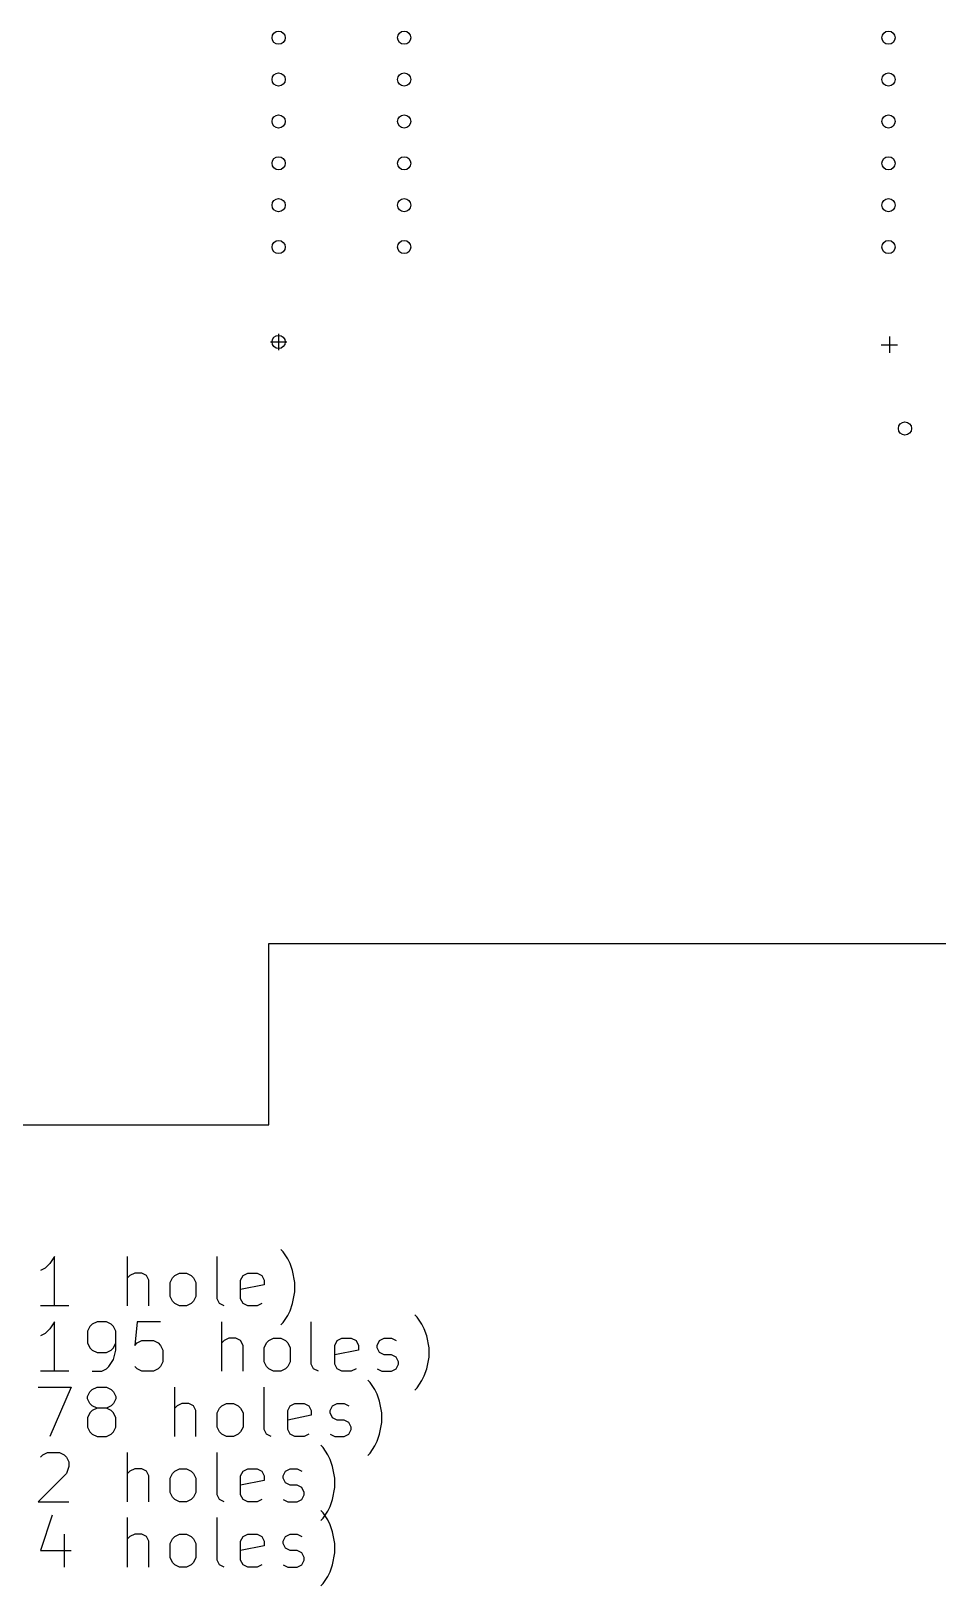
# Model space of a CAD drawing. Extents: x 2.02 to 10.81, y -9.76 to -2.36.
# Drawn here: x 4.235 to 6.401, y -9.764 to -6.05 of the extents above; entities that cross this region are included whole.
import ezdxf

# ---------------------------------------------------------------- set-up
doc = ezdxf.new("R2010")
doc.units = 0
doc.header["$MEASUREMENT"] = 0
doc.layers.add('BLACK', color=7, linetype='CONTINUOUS')

msp = doc.modelspace()

# ---------------------------------------------------------------- linework, layer by layer
at = {"layer": 'BLACK', "linetype": 'CONTINUOUS'}
for p, q in [((4.80669, -6.79252), (4.84606, -6.79252)), ((4.82638, -6.77283), (4.82638, -6.8122)), ((6.28524, -6.7794), (6.28524, -6.81877)), ((6.26555, -6.79909), (6.30492, -6.79909)), ((4.80276, -8.22953), (8.14921, -8.22953)), ((4.80276, -8.6626), (4.80276, -8.22953)), ((2.14921, -8.6626), (4.80276, -8.6626)), ((4.29137, -8.97686), (4.28012, -8.99373)), ((4.29137, -9.09497), (4.29137, -8.97686)), ((4.46572, -9.09497), (4.46572, -8.97686)), ((4.67944, -9.07809), (4.67944, -8.97686)), ((4.83692, -8.96561), (4.8313, -8.95998)), ((4.84817, -8.98248), (4.83692, -8.96561)), ((4.8538, -8.99373), (4.84817, -8.98248)), ((4.26887, -9.00498), (4.25762, -9.0106)), ((4.28012, -8.99373), (4.26887, -9.00498)), ((4.47134, -9.02185), (4.46572, -9.02747)), ((4.48259, -9.01623), (4.47134, -9.02185)), ((4.49947, -9.01623), (4.48259, -9.01623)), ((4.51071, -9.02185), (4.49947, -9.01623)), ((4.51634, -9.0331), (4.51071, -9.02185)), ((4.57258, -9.02747), (4.57821, -9.02185)), ((4.57821, -9.02185), (4.58945, -9.01623)), ((4.58945, -9.01623), (4.60633, -9.01623)), ((4.60633, -9.01623), (4.61758, -9.02185)), ((4.61758, -9.02185), (4.6232, -9.02747)), ((4.73569, -9.0331), (4.74131, -9.02185)), ((4.74131, -9.02185), (4.75256, -9.01623)), ((4.75256, -9.01623), (4.77506, -9.01623)), ((4.77506, -9.01623), (4.7863, -9.02185)), ((4.7863, -9.02185), (4.79193, -9.0331)), ((4.85942, -9.0106), (4.8538, -8.99373)), ((4.86504, -9.03872), (4.85942, -9.0106)), ((4.51634, -9.09497), (4.51634, -9.0331)), ((4.56696, -9.03872), (4.57258, -9.02747)), ((4.56696, -9.07247), (4.56696, -9.03872)), ((4.6232, -9.02747), (4.62882, -9.03872)), ((4.62882, -9.03872), (4.62882, -9.07247)), ((4.73569, -9.07809), (4.73569, -9.0331)), ((4.79193, -9.04435), (4.73569, -9.0556)), ((4.79193, -9.0331), (4.79193, -9.04435)), ((4.86504, -9.06122), (4.86504, -9.03872)), ((4.32511, -9.09497), (4.25762, -9.09497)), ((4.57258, -9.08372), (4.56696, -9.07247)), ((4.57821, -9.08934), (4.57258, -9.08372)), ((4.58945, -9.09497), (4.57821, -9.08934)), ((4.60633, -9.09497), (4.58945, -9.09497)), ((4.61758, -9.08934), (4.60633, -9.09497)), ((4.6232, -9.08372), (4.61758, -9.08934)), ((4.62882, -9.07247), (4.6232, -9.08372)), ((4.68507, -9.08934), (4.67944, -9.07809)), ((4.69632, -9.09497), (4.68507, -9.08934)), ((4.74131, -9.08934), (4.73569, -9.07809)), ((4.75256, -9.09497), (4.74131, -9.08934)), ((4.77506, -9.09497), (4.75256, -9.09497)), ((4.7863, -9.08934), (4.77506, -9.09497)), ((4.8538, -9.10621), (4.85942, -9.08934)), ((4.85942, -9.08934), (4.86504, -9.06122)), ((4.29137, -9.13276), (4.28012, -9.14963)), ((4.29137, -9.25087), (4.29137, -9.13276)), ((4.3926, -9.13276), (4.38136, -9.13839)), ((4.4151, -9.13276), (4.3926, -9.13276)), ((4.42635, -9.13839), (4.4151, -9.13276)), ((4.48822, -9.13276), (4.48259, -9.189)), ((4.54446, -9.13276), (4.48822, -9.13276)), ((4.69069, -9.25087), (4.69069, -9.13276)), ((4.8313, -9.13996), (4.83692, -9.13434)), ((4.83692, -9.13434), (4.84817, -9.11746)), ((4.84817, -9.11746), (4.8538, -9.10621)), ((4.90442, -9.234), (4.90442, -9.13276)), ((5.15751, -9.12151), (5.15188, -9.11589)), ((5.16876, -9.13839), (5.15751, -9.12151)), ((4.26887, -9.16088), (4.25762, -9.16651)), ((4.28012, -9.14963), (4.26887, -9.16088)), ((4.37573, -9.14401), (4.37011, -9.15526)), ((4.37011, -9.15526), (4.37011, -9.18338)), ((4.38136, -9.13839), (4.37573, -9.14401)), ((4.43197, -9.14401), (4.42635, -9.13839)), ((4.4376, -9.15526), (4.43197, -9.14401)), ((4.4376, -9.20025), (4.4376, -9.15526)), ((4.70756, -9.17213), (4.69632, -9.17776)), ((4.72444, -9.17213), (4.70756, -9.17213)), ((4.73569, -9.17776), (4.72444, -9.17213)), ((4.80318, -9.17776), (4.81443, -9.17213)), ((4.81443, -9.17213), (4.8313, -9.17213)), ((4.8313, -9.17213), (4.84255, -9.17776)), ((4.96628, -9.17776), (4.97753, -9.17213)), ((4.97753, -9.17213), (5.00003, -9.17213)), ((5.00003, -9.17213), (5.01128, -9.17776)), ((5.06752, -9.17776), (5.07877, -9.17213)), ((5.07877, -9.17213), (5.09564, -9.17213)), ((5.09564, -9.17213), (5.10689, -9.17776)), ((5.17438, -9.14963), (5.16876, -9.13839)), ((5.18001, -9.16651), (5.17438, -9.14963)), ((5.18563, -9.19463), (5.18001, -9.16651)), ((4.37011, -9.18338), (4.37573, -9.19463)), ((4.37573, -9.19463), (4.38136, -9.20025)), ((4.38136, -9.20025), (4.3926, -9.20588)), ((4.3926, -9.20588), (4.4151, -9.20588)), ((4.4151, -9.20588), (4.42635, -9.20025)), ((4.42635, -9.20025), (4.43197, -9.19463)), ((4.43197, -9.19463), (4.4376, -9.18338)), ((4.43197, -9.22275), (4.4376, -9.20025)), ((4.48259, -9.189), (4.48822, -9.18338)), ((4.48822, -9.18338), (4.49947, -9.17776)), ((4.49947, -9.17776), (4.52759, -9.17776)), ((4.52759, -9.17776), (4.53884, -9.18338)), ((4.53884, -9.18338), (4.54446, -9.189)), ((4.54446, -9.189), (4.55008, -9.20025)), ((4.55008, -9.20025), (4.55008, -9.22837)), ((4.69632, -9.17776), (4.69069, -9.18338)), ((4.74131, -9.189), (4.73569, -9.17776)), ((4.74131, -9.25087), (4.74131, -9.189)), ((4.79193, -9.19463), (4.79755, -9.18338)), ((4.79193, -9.22837), (4.79193, -9.19463)), ((4.79755, -9.18338), (4.80318, -9.17776)), ((4.84255, -9.17776), (4.84817, -9.18338)), ((4.84817, -9.18338), (4.8538, -9.19463)), ((4.8538, -9.19463), (4.8538, -9.22837)), ((4.96066, -9.189), (4.96628, -9.17776)), ((4.96066, -9.234), (4.96066, -9.189)), ((5.0169, -9.20025), (4.96066, -9.2115)), ((5.01128, -9.17776), (5.0169, -9.189)), ((5.0169, -9.189), (5.0169, -9.20025)), ((5.0619, -9.189), (5.06752, -9.17776)), ((5.0619, -9.19463), (5.0619, -9.189)), ((5.06752, -9.20588), (5.0619, -9.19463)), ((5.07877, -9.2115), (5.06752, -9.20588)), ((5.18563, -9.21713), (5.18563, -9.19463)), ((4.40385, -9.25087), (4.4151, -9.24525)), ((4.4151, -9.24525), (4.42073, -9.23962)), ((4.42073, -9.23962), (4.43197, -9.22275)), ((4.48822, -9.24525), (4.48259, -9.23962)), ((4.49947, -9.25087), (4.48822, -9.24525)), ((4.53884, -9.24525), (4.52759, -9.25087)), ((4.54446, -9.23962), (4.53884, -9.24525)), ((4.55008, -9.22837), (4.54446, -9.23962)), ((4.79755, -9.23962), (4.79193, -9.22837)), ((4.80318, -9.24525), (4.79755, -9.23962)), ((4.81443, -9.25087), (4.80318, -9.24525)), ((4.84255, -9.24525), (4.8313, -9.25087)), ((4.84817, -9.23962), (4.84255, -9.24525)), ((4.8538, -9.22837), (4.84817, -9.23962)), ((4.91004, -9.24525), (4.90442, -9.234)), ((4.92129, -9.25087), (4.91004, -9.24525)), ((4.96628, -9.24525), (4.96066, -9.234)), ((4.97753, -9.25087), (4.96628, -9.24525)), ((5.01128, -9.24525), (5.00003, -9.25087)), ((5.0619, -9.24525), (5.07314, -9.25087)), ((5.09564, -9.2115), (5.07877, -9.2115)), ((5.10689, -9.21713), (5.09564, -9.2115)), ((5.09564, -9.25087), (5.10689, -9.24525)), ((5.11251, -9.22837), (5.10689, -9.21713)), ((5.10689, -9.24525), (5.11251, -9.234)), ((5.11251, -9.234), (5.11251, -9.22837)), ((5.17438, -9.26212), (5.18001, -9.24525)), ((5.18001, -9.24525), (5.18563, -9.21713)), ((4.32511, -9.25087), (4.25762, -9.25087)), ((4.38136, -9.25087), (4.40385, -9.25087)), ((4.52759, -9.25087), (4.49947, -9.25087)), ((4.8313, -9.25087), (4.81443, -9.25087)), ((5.00003, -9.25087), (4.97753, -9.25087)), ((5.04502, -9.27742), (5.0394, -9.27179)), ((5.05627, -9.29429), (5.04502, -9.27742)), ((5.07314, -9.25087), (5.09564, -9.25087)), ((5.15751, -9.29024), (5.16876, -9.27337)), ((5.16876, -9.27337), (5.17438, -9.26212)), ((4.252, -9.28867), (4.33074, -9.28867)), ((4.33074, -9.28867), (4.28012, -9.40678)), ((4.37011, -9.31116), (4.37573, -9.29992)), ((4.37011, -9.31679), (4.37011, -9.31116)), ((4.37573, -9.32804), (4.37011, -9.31679)), ((4.37573, -9.29992), (4.38136, -9.29429)), ((4.38136, -9.29429), (4.3926, -9.28867)), ((4.3926, -9.28867), (4.4151, -9.28867)), ((4.4151, -9.28867), (4.42635, -9.29429)), ((4.42635, -9.29429), (4.43197, -9.29992)), ((4.43197, -9.29992), (4.4376, -9.31116)), ((4.4376, -9.31679), (4.43197, -9.32804)), ((4.4376, -9.31116), (4.4376, -9.31679)), ((4.57821, -9.40678), (4.57821, -9.28867)), ((4.79193, -9.3899), (4.79193, -9.28867)), ((5.0619, -9.30554), (5.05627, -9.29429)), ((5.06752, -9.32241), (5.0619, -9.30554)), ((5.15188, -9.29587), (5.15751, -9.29024)), ((4.37573, -9.35053), (4.37011, -9.36178)), ((4.38136, -9.33366), (4.37573, -9.32804)), ((4.38136, -9.34491), (4.37573, -9.35053)), ((4.3926, -9.33929), (4.38136, -9.33366)), ((4.3926, -9.33929), (4.38136, -9.34491)), ((4.4151, -9.33929), (4.3926, -9.33929)), ((4.42635, -9.33366), (4.4151, -9.33929)), ((4.42635, -9.34491), (4.4151, -9.33929)), ((4.43197, -9.32804), (4.42635, -9.33366)), ((4.43197, -9.35053), (4.42635, -9.34491)), ((4.4376, -9.36178), (4.43197, -9.35053)), ((4.58383, -9.33366), (4.57821, -9.33929)), ((4.59508, -9.32804), (4.58383, -9.33366)), ((4.61195, -9.32804), (4.59508, -9.32804)), ((4.6232, -9.33366), (4.61195, -9.32804)), ((4.62882, -9.34491), (4.6232, -9.33366)), ((4.62882, -9.40678), (4.62882, -9.34491)), ((4.67944, -9.35053), (4.68507, -9.33929)), ((4.67944, -9.38428), (4.67944, -9.35053)), ((4.68507, -9.33929), (4.69069, -9.33366)), ((4.69069, -9.33366), (4.70194, -9.32804)), ((4.70194, -9.32804), (4.71881, -9.32804)), ((4.71881, -9.32804), (4.73006, -9.33366)), ((4.73006, -9.33366), (4.73569, -9.33929)), ((4.73569, -9.33929), (4.74131, -9.35053)), ((4.74131, -9.35053), (4.74131, -9.38428)), ((4.84817, -9.34491), (4.8538, -9.33366)), ((4.84817, -9.3899), (4.84817, -9.34491)), ((4.90442, -9.35616), (4.84817, -9.36741)), ((4.8538, -9.33366), (4.86504, -9.32804)), ((4.86504, -9.32804), (4.88754, -9.32804)), ((4.88754, -9.32804), (4.89879, -9.33366)), ((4.89879, -9.33366), (4.90442, -9.34491)), ((4.90442, -9.34491), (4.90442, -9.35616)), ((4.94941, -9.34491), (4.95503, -9.33366)), ((4.94941, -9.35053), (4.94941, -9.34491)), ((4.95503, -9.36178), (4.94941, -9.35053)), ((4.95503, -9.33366), (4.96628, -9.32804)), ((4.96628, -9.32804), (4.98316, -9.32804)), ((4.98316, -9.32804), (4.9944, -9.33366)), ((5.07314, -9.35053), (5.06752, -9.32241)), ((5.07314, -9.37303), (5.07314, -9.35053)), ((4.37011, -9.36178), (4.37011, -9.38428)), ((4.37011, -9.38428), (4.37573, -9.39553)), ((4.43197, -9.39553), (4.4376, -9.38428)), ((4.4376, -9.38428), (4.4376, -9.36178)), ((4.68507, -9.39553), (4.67944, -9.38428)), ((4.74131, -9.38428), (4.73569, -9.39553)), ((4.79755, -9.40115), (4.79193, -9.3899)), ((4.8538, -9.40115), (4.84817, -9.3899)), ((4.96628, -9.36741), (4.95503, -9.36178)), ((4.98316, -9.36741), (4.96628, -9.36741)), ((4.9944, -9.37303), (4.98316, -9.36741)), ((5.00003, -9.38428), (4.9944, -9.37303)), ((4.9944, -9.40115), (5.00003, -9.3899)), ((5.00003, -9.3899), (5.00003, -9.38428)), ((5.06752, -9.40115), (5.07314, -9.37303)), ((4.37573, -9.39553), (4.38136, -9.40115)), ((4.38136, -9.40115), (4.3926, -9.40678)), ((4.3926, -9.40678), (4.4151, -9.40678)), ((4.4151, -9.40678), (4.42635, -9.40115)), ((4.42635, -9.40115), (4.43197, -9.39553)), ((4.69069, -9.40115), (4.68507, -9.39553)), ((4.70194, -9.40678), (4.69069, -9.40115)), ((4.71881, -9.40678), (4.70194, -9.40678)), ((4.73006, -9.40115), (4.71881, -9.40678)), ((4.73569, -9.39553), (4.73006, -9.40115)), ((4.8088, -9.40678), (4.79755, -9.40115)), ((4.86504, -9.40678), (4.8538, -9.40115)), ((4.88754, -9.40678), (4.86504, -9.40678)), ((4.89879, -9.40115), (4.88754, -9.40678)), ((4.93254, -9.43332), (4.92691, -9.4277)), ((4.94941, -9.40115), (4.96066, -9.40678)), ((4.96066, -9.40678), (4.98316, -9.40678)), ((4.98316, -9.40678), (4.9944, -9.40115)), ((5.04502, -9.44615), (5.05627, -9.42927)), ((5.05627, -9.42927), (5.0619, -9.41803)), ((5.0619, -9.41803), (5.06752, -9.40115)), ((4.25762, -9.45582), (4.26325, -9.4502)), ((4.26325, -9.4502), (4.27449, -9.44457)), ((4.27449, -9.44457), (4.30262, -9.44457)), ((4.30262, -9.44457), (4.31386, -9.4502)), ((4.31386, -9.4502), (4.31949, -9.45582)), ((4.31949, -9.45582), (4.32511, -9.46707)), ((4.32511, -9.46707), (4.32511, -9.47832)), ((4.46572, -9.56268), (4.46572, -9.44457)), ((4.67944, -9.54581), (4.67944, -9.44457)), ((4.94379, -9.4502), (4.93254, -9.43332)), ((4.94941, -9.46145), (4.94379, -9.4502)), ((4.95503, -9.47832), (4.94941, -9.46145)), ((5.0394, -9.45177), (5.04502, -9.44615)), ((4.31949, -9.49519), (4.252, -9.56268)), ((4.32511, -9.47832), (4.31949, -9.49519)), ((4.47134, -9.48957), (4.46572, -9.49519)), ((4.48259, -9.48394), (4.47134, -9.48957)), ((4.49947, -9.48394), (4.48259, -9.48394)), ((4.51071, -9.48957), (4.49947, -9.48394)), ((4.51634, -9.50082), (4.51071, -9.48957)), ((4.51634, -9.56268), (4.51634, -9.50082)), ((4.56696, -9.50644), (4.57258, -9.49519)), ((4.56696, -9.54019), (4.56696, -9.50644)), ((4.57258, -9.49519), (4.57821, -9.48957)), ((4.57821, -9.48957), (4.58945, -9.48394)), ((4.58945, -9.48394), (4.60633, -9.48394)), ((4.60633, -9.48394), (4.61758, -9.48957)), ((4.61758, -9.48957), (4.6232, -9.49519)), ((4.6232, -9.49519), (4.62882, -9.50644)), ((4.62882, -9.50644), (4.62882, -9.54019)), ((4.73569, -9.50082), (4.74131, -9.48957)), ((4.73569, -9.54581), (4.73569, -9.50082)), ((4.74131, -9.48957), (4.75256, -9.48394)), ((4.75256, -9.48394), (4.77506, -9.48394)), ((4.77506, -9.48394), (4.7863, -9.48957)), ((4.7863, -9.48957), (4.79193, -9.50082)), ((4.79193, -9.50082), (4.79193, -9.51206)), ((4.83692, -9.50082), (4.84255, -9.48957)), ((4.83692, -9.50644), (4.83692, -9.50082)), ((4.84255, -9.51769), (4.83692, -9.50644)), ((4.84255, -9.48957), (4.8538, -9.48394)), ((4.8538, -9.48394), (4.87067, -9.48394)), ((4.87067, -9.48394), (4.88192, -9.48957)), ((4.96066, -9.50644), (4.95503, -9.47832)), ((4.96066, -9.52894), (4.96066, -9.50644)), ((4.57258, -9.55143), (4.56696, -9.54019)), ((4.62882, -9.54019), (4.6232, -9.55143)), ((4.79193, -9.51206), (4.73569, -9.52331)), ((4.8538, -9.52331), (4.84255, -9.51769)), ((4.87067, -9.52331), (4.8538, -9.52331)), ((4.88192, -9.52894), (4.87067, -9.52331)), ((4.88754, -9.54019), (4.88192, -9.52894)), ((4.88754, -9.54581), (4.88754, -9.54019)), ((4.95503, -9.55706), (4.96066, -9.52894)), ((4.252, -9.56268), (4.32511, -9.56268)), ((4.57821, -9.55706), (4.57258, -9.55143)), ((4.58945, -9.56268), (4.57821, -9.55706)), ((4.60633, -9.56268), (4.58945, -9.56268)), ((4.61758, -9.55706), (4.60633, -9.56268)), ((4.6232, -9.55143), (4.61758, -9.55706)), ((4.68507, -9.55706), (4.67944, -9.54581)), ((4.69632, -9.56268), (4.68507, -9.55706)), ((4.74131, -9.55706), (4.73569, -9.54581)), ((4.75256, -9.56268), (4.74131, -9.55706)), ((4.77506, -9.56268), (4.75256, -9.56268)), ((4.7863, -9.55706), (4.77506, -9.56268)), ((4.83692, -9.55706), (4.84817, -9.56268)), ((4.84817, -9.56268), (4.87067, -9.56268)), ((4.87067, -9.56268), (4.88192, -9.55706)), ((4.88192, -9.55706), (4.88754, -9.54581)), ((4.94379, -9.58518), (4.94941, -9.57393)), ((4.94941, -9.57393), (4.95503, -9.55706)), ((4.28574, -9.59485), (4.25762, -9.67922)), ((4.46572, -9.71859), (4.46572, -9.60048)), ((4.67944, -9.70172), (4.67944, -9.60048)), ((4.93254, -9.58923), (4.92691, -9.58361)), ((4.92691, -9.60768), (4.93254, -9.60205)), ((4.93254, -9.60205), (4.94379, -9.58518)), ((4.94379, -9.6061), (4.93254, -9.58923)), ((4.94941, -9.61735), (4.94379, -9.6061)), ((4.95503, -9.63422), (4.94941, -9.61735)), ((4.31386, -9.63985), (4.31386, -9.71859)), ((4.47134, -9.64547), (4.46572, -9.6511)), ((4.48259, -9.63985), (4.47134, -9.64547)), ((4.49947, -9.63985), (4.48259, -9.63985)), ((4.51071, -9.64547), (4.49947, -9.63985)), ((4.51634, -9.65672), (4.51071, -9.64547)), ((4.56696, -9.66235), (4.57258, -9.6511)), ((4.57258, -9.6511), (4.57821, -9.64547)), ((4.57821, -9.64547), (4.58945, -9.63985)), ((4.58945, -9.63985), (4.60633, -9.63985)), ((4.60633, -9.63985), (4.61758, -9.64547)), ((4.61758, -9.64547), (4.6232, -9.6511)), ((4.6232, -9.6511), (4.62882, -9.66235)), ((4.73569, -9.65672), (4.74131, -9.64547)), ((4.74131, -9.64547), (4.75256, -9.63985)), ((4.75256, -9.63985), (4.77506, -9.63985)), ((4.77506, -9.63985), (4.7863, -9.64547)), ((4.7863, -9.64547), (4.79193, -9.65672)), ((4.83692, -9.65672), (4.84255, -9.64547)), ((4.84255, -9.64547), (4.8538, -9.63985)), ((4.8538, -9.63985), (4.87067, -9.63985)), ((4.87067, -9.63985), (4.88192, -9.64547)), ((4.96066, -9.66235), (4.95503, -9.63422)), ((4.25762, -9.67922), (4.33074, -9.67922)), ((4.51634, -9.71859), (4.51634, -9.65672)), ((4.56696, -9.69609), (4.56696, -9.66235)), ((4.62882, -9.66235), (4.62882, -9.69609)), ((4.73569, -9.70172), (4.73569, -9.65672)), ((4.79193, -9.66797), (4.73569, -9.67922)), ((4.79193, -9.65672), (4.79193, -9.66797)), ((4.83692, -9.66235), (4.83692, -9.65672)), ((4.84255, -9.67359), (4.83692, -9.66235)), ((4.8538, -9.67922), (4.84255, -9.67359)), ((4.87067, -9.67922), (4.8538, -9.67922)), ((4.88192, -9.68484), (4.87067, -9.67922)), ((4.88754, -9.69609), (4.88192, -9.68484)), ((4.95503, -9.71296), (4.96066, -9.68484)), ((4.96066, -9.68484), (4.96066, -9.66235)), ((4.57258, -9.70734), (4.56696, -9.69609)), ((4.57821, -9.71296), (4.57258, -9.70734)), ((4.58945, -9.71859), (4.57821, -9.71296)), ((4.60633, -9.71859), (4.58945, -9.71859)), ((4.61758, -9.71296), (4.60633, -9.71859)), ((4.6232, -9.70734), (4.61758, -9.71296)), ((4.62882, -9.69609), (4.6232, -9.70734)), ((4.68507, -9.71296), (4.67944, -9.70172)), ((4.69632, -9.71859), (4.68507, -9.71296)), ((4.74131, -9.71296), (4.73569, -9.70172)), ((4.75256, -9.71859), (4.74131, -9.71296)), ((4.77506, -9.71859), (4.75256, -9.71859)), ((4.7863, -9.71296), (4.77506, -9.71859)), ((4.83692, -9.71296), (4.84817, -9.71859)), ((4.84817, -9.71859), (4.87067, -9.71859)), ((4.87067, -9.71859), (4.88192, -9.71296)), ((4.88192, -9.71296), (4.88754, -9.70172)), ((4.88754, -9.70172), (4.88754, -9.69609)), ((4.94941, -9.72984), (4.95503, -9.71296)), ((4.92691, -9.76358), (4.93254, -9.75796)), ((4.93254, -9.75796), (4.94379, -9.74109)), ((4.94379, -9.74109), (4.94941, -9.72984))]:
    msp.add_line(p, q, dxfattribs=at)
at = {"layer": 'BLACK'}
for centre in [(4.82638, -6.06575), (5.12638, -6.06575), (6.28307, -6.06575), (4.82638, -6.16575), (5.12638, -6.16575), (6.28307, -6.16575), (4.82638, -6.26575), (5.12638, -6.26575), (6.28307, -6.26575), (4.82638, -6.36575), (5.12638, -6.36575), (6.28307, -6.36575), (4.82638, -6.46575), (5.12638, -6.46575), (6.28307, -6.46575), (4.82638, -6.56575), (5.12638, -6.56575), (6.28307, -6.56575), (4.82638, -6.79252), (6.32244, -6.99921)]:
    msp.add_circle(centre, 0.01575, dxfattribs=at)

doc.saveas('drawing.dxf')
